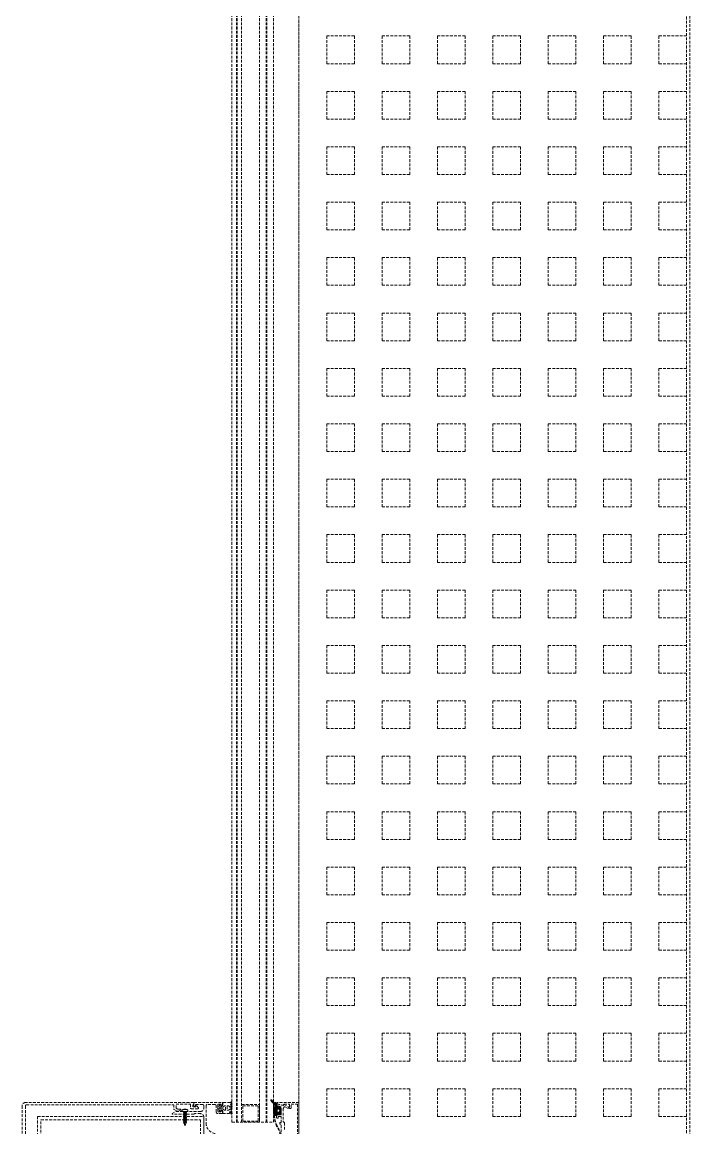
# Model space of a CAD drawing. Extents: x -1457 to 23780, y -2071 to 4205.
# Drawn here: x 4762.5 to 4822.8, y 1784 to 1883.8 of the extents above; entities that cross this region are included whole.
import ezdxf

# ---------------------------------------------------------------- set-up
doc = ezdxf.new("R2010")
doc.units = 0
doc.header["$MEASUREMENT"] = 0
doc.linetypes.add('HIDDEN', pattern=[0.375, 0.25, -0.125])
doc.layers.add('M-TEFRIS2-015', color=129, linetype='Continuous', lineweight=9)

msp = doc.modelspace()

# ---------------------------------------------------------------- hatches: boundary and pattern name
at = {"layer": 'M-TEFRIS2-015', "linetype": 'HIDDEN', "lineweight": 0}
h = msp.add_hatch(dxfattribs=at)
h.set_pattern_fill('LINE', color=256, scale=0.666667, angle=675, style=0)
h.set_pattern_definition([(135, (4906.09187, 1728.91743), (-0.058925565, -0.058925565), [])])
edge = h.paths.add_edge_path()
edge.add_arc((4785.516, 1786.724), 0.625, 207.2, 247.3388)
edge.add_arc((4785.202, 1786.003), 0.162, 360.10269, 422.96001, ccw=False)
edge.add_line((4785.363, 1786.003), (4785.363, 1785.923))
edge.add_line((4785.363, 1785.923), (4785.363, 1785.909))
edge.add_line((4785.363, 1785.909), (4785.363, 1785.902))
edge.add_line((4785.363, 1785.902), (4785.361, 1785.894))
edge.add_line((4785.361, 1785.894), (4785.358, 1785.887))
edge.add_line((4785.358, 1785.887), (4785.354, 1785.88))
edge.add_line((4785.354, 1785.88), (4785.349, 1785.874))
edge.add_line((4785.349, 1785.874), (4785.342, 1785.868))
edge.add_line((4785.342, 1785.868), (4785.335, 1785.864))
edge.add_line((4785.335, 1785.864), (4785.328, 1785.861))
edge.add_line((4785.328, 1785.861), (4785.313, 1785.859))
edge.add_line((4785.313, 1785.859), (4785.238, 1785.859))
edge.add_line((4785.238, 1785.859), (4785.235, 1785.859))
edge.add_line((4785.235, 1785.859), (4785.232, 1785.858))
edge.add_line((4785.232, 1785.858), (4785.229, 1785.857))
edge.add_line((4785.229, 1785.857), (4785.226, 1785.855))
edge.add_line((4785.226, 1785.855), (4785.224, 1785.853))
edge.add_line((4785.224, 1785.853), (4785.221, 1785.851))
edge.add_line((4785.221, 1785.851), (4785.22, 1785.848))
edge.add_line((4785.22, 1785.848), (4785.219, 1785.845))
edge.add_line((4785.219, 1785.845), (4785.218, 1785.839))
edge.add_line((4785.218, 1785.839), (4785.218, 1785.759))
edge.add_line((4785.218, 1785.759), (4785.218, 1785.756))
edge.add_line((4785.218, 1785.756), (4785.219, 1785.753))
edge.add_line((4785.219, 1785.753), (4785.22, 1785.75))
edge.add_line((4785.22, 1785.75), (4785.221, 1785.747))
edge.add_line((4785.221, 1785.747), (4785.224, 1785.745))
edge.add_line((4785.224, 1785.745), (4785.226, 1785.743))
edge.add_line((4785.226, 1785.743), (4785.229, 1785.741))
edge.add_line((4785.229, 1785.741), (4785.232, 1785.74))
edge.add_line((4785.232, 1785.74), (4785.238, 1785.739))
edge.add_line((4785.238, 1785.739), (4785.313, 1785.739))
edge.add_line((4785.313, 1785.739), (4785.321, 1785.738))
edge.add_line((4785.321, 1785.738), (4785.328, 1785.737))
edge.add_line((4785.328, 1785.737), (4785.335, 1785.734))
edge.add_line((4785.335, 1785.734), (4785.342, 1785.73))
edge.add_line((4785.342, 1785.73), (4785.349, 1785.724))
edge.add_line((4785.349, 1785.724), (4785.354, 1785.718))
edge.add_line((4785.354, 1785.718), (4785.358, 1785.711))
edge.add_line((4785.358, 1785.711), (4785.361, 1785.704))
edge.add_line((4785.361, 1785.704), (4785.363, 1785.689))
edge.add_line((4785.363, 1785.689), (4785.363, 1785.682))
edge.add_line((4785.363, 1785.682), (4785.361, 1785.674))
edge.add_line((4785.361, 1785.674), (4785.358, 1785.667))
edge.add_line((4785.358, 1785.667), (4785.354, 1785.66))
edge.add_line((4785.354, 1785.66), (4785.349, 1785.654))
edge.add_line((4785.349, 1785.654), (4785.342, 1785.648))
edge.add_line((4785.342, 1785.648), (4785.335, 1785.644))
edge.add_line((4785.335, 1785.644), (4785.328, 1785.641))
edge.add_line((4785.328, 1785.641), (4785.313, 1785.639))
edge.add_line((4785.313, 1785.639), (4785.238, 1785.639))
edge.add_line((4785.238, 1785.639), (4785.235, 1785.639))
edge.add_line((4785.235, 1785.639), (4785.232, 1785.638))
edge.add_line((4785.232, 1785.638), (4785.229, 1785.637))
edge.add_line((4785.229, 1785.637), (4785.226, 1785.635))
edge.add_line((4785.226, 1785.635), (4785.224, 1785.633))
edge.add_line((4785.224, 1785.633), (4785.221, 1785.631))
edge.add_line((4785.221, 1785.631), (4785.22, 1785.628))
edge.add_line((4785.22, 1785.628), (4785.219, 1785.625))
edge.add_line((4785.219, 1785.625), (4785.218, 1785.619))
edge.add_line((4785.218, 1785.619), (4785.218, 1785.539))
edge.add_line((4785.218, 1785.539), (4785.218, 1785.536))
edge.add_line((4785.218, 1785.536), (4785.219, 1785.533))
edge.add_line((4785.219, 1785.533), (4785.22, 1785.53))
edge.add_line((4785.22, 1785.53), (4785.221, 1785.527))
edge.add_line((4785.221, 1785.527), (4785.224, 1785.525))
edge.add_line((4785.224, 1785.525), (4785.226, 1785.523))
edge.add_line((4785.226, 1785.523), (4785.229, 1785.521))
edge.add_line((4785.229, 1785.521), (4785.232, 1785.52))
edge.add_line((4785.232, 1785.52), (4785.238, 1785.519))
edge.add_line((4785.238, 1785.519), (4785.313, 1785.519))
edge.add_line((4785.313, 1785.519), (4785.321, 1785.518))
edge.add_line((4785.321, 1785.518), (4785.328, 1785.517))
edge.add_line((4785.328, 1785.517), (4785.335, 1785.514))
edge.add_line((4785.335, 1785.514), (4785.342, 1785.51))
edge.add_line((4785.342, 1785.51), (4785.349, 1785.504))
edge.add_line((4785.349, 1785.504), (4785.354, 1785.498))
edge.add_line((4785.354, 1785.498), (4785.358, 1785.491))
edge.add_line((4785.358, 1785.491), (4785.361, 1785.484))
edge.add_line((4785.361, 1785.484), (4785.363, 1785.469))
edge.add_line((4785.363, 1785.469), (4785.363, 1785.462))
edge.add_line((4785.363, 1785.462), (4785.361, 1785.454))
edge.add_line((4785.361, 1785.454), (4785.358, 1785.447))
edge.add_line((4785.358, 1785.447), (4785.354, 1785.44))
edge.add_line((4785.354, 1785.44), (4785.349, 1785.434))
edge.add_line((4785.349, 1785.434), (4785.342, 1785.428))
edge.add_line((4785.342, 1785.428), (4785.335, 1785.424))
edge.add_line((4785.335, 1785.424), (4785.328, 1785.421))
edge.add_line((4785.328, 1785.421), (4785.313, 1785.419))
edge.add_line((4785.313, 1785.419), (4785.238, 1785.419))
edge.add_line((4785.238, 1785.419), (4785.235, 1785.419))
edge.add_line((4785.235, 1785.419), (4785.232, 1785.418))
edge.add_line((4785.232, 1785.418), (4785.229, 1785.417))
edge.add_line((4785.229, 1785.417), (4785.226, 1785.415))
edge.add_line((4785.226, 1785.415), (4785.224, 1785.413))
edge.add_line((4785.224, 1785.413), (4785.221, 1785.411))
edge.add_line((4785.221, 1785.411), (4785.22, 1785.408))
edge.add_line((4785.22, 1785.408), (4785.219, 1785.405))
edge.add_line((4785.219, 1785.405), (4785.218, 1785.399))
edge.add_line((4785.218, 1785.399), (4785.218, 1785.319))
edge.add_line((4785.218, 1785.319), (4785.218, 1785.316))
edge.add_line((4785.218, 1785.316), (4785.219, 1785.313))
edge.add_line((4785.219, 1785.313), (4785.22, 1785.31))
edge.add_line((4785.22, 1785.31), (4785.221, 1785.307))
edge.add_line((4785.221, 1785.307), (4785.224, 1785.305))
edge.add_line((4785.224, 1785.305), (4785.226, 1785.303))
edge.add_line((4785.226, 1785.303), (4785.229, 1785.301))
edge.add_line((4785.229, 1785.301), (4785.232, 1785.3))
edge.add_line((4785.232, 1785.3), (4785.238, 1785.299))
edge.add_line((4785.238, 1785.299), (4785.313, 1785.299))
edge.add_line((4785.313, 1785.299), (4785.321, 1785.298))
edge.add_line((4785.321, 1785.298), (4785.328, 1785.297))
edge.add_line((4785.328, 1785.297), (4785.335, 1785.294))
edge.add_line((4785.335, 1785.294), (4785.342, 1785.29))
edge.add_line((4785.342, 1785.29), (4785.349, 1785.284))
edge.add_line((4785.349, 1785.284), (4785.354, 1785.278))
edge.add_line((4785.354, 1785.278), (4785.358, 1785.271))
edge.add_line((4785.358, 1785.271), (4785.361, 1785.264))
edge.add_line((4785.361, 1785.264), (4785.363, 1785.249))
edge.add_line((4785.363, 1785.249), (4785.363, 1785.242))
edge.add_line((4785.363, 1785.242), (4785.361, 1785.234))
edge.add_line((4785.361, 1785.234), (4785.358, 1785.227))
edge.add_line((4785.358, 1785.227), (4785.354, 1785.22))
edge.add_line((4785.354, 1785.22), (4785.349, 1785.214))
edge.add_line((4785.349, 1785.214), (4785.342, 1785.208))
edge.add_line((4785.342, 1785.208), (4785.335, 1785.204))
edge.add_line((4785.335, 1785.204), (4785.328, 1785.201))
edge.add_line((4785.328, 1785.201), (4785.313, 1785.199))
edge.add_line((4785.313, 1785.199), (4785.238, 1785.199))
edge.add_line((4785.238, 1785.199), (4785.235, 1785.199))
edge.add_line((4785.235, 1785.199), (4785.232, 1785.198))
edge.add_line((4785.232, 1785.198), (4785.229, 1785.197))
edge.add_line((4785.229, 1785.197), (4785.226, 1785.195))
edge.add_line((4785.226, 1785.195), (4785.224, 1785.193))
edge.add_line((4785.224, 1785.193), (4785.221, 1785.191))
edge.add_line((4785.221, 1785.191), (4785.22, 1785.188))
edge.add_line((4785.22, 1785.188), (4785.219, 1785.185))
edge.add_line((4785.219, 1785.185), (4785.218, 1785.179))
edge.add_line((4785.218, 1785.179), (4785.218, 1785.099))
edge.add_line((4785.218, 1785.099), (4785.218, 1785.096))
edge.add_line((4785.218, 1785.096), (4785.218, 1785.093))
edge.add_line((4785.218, 1785.093), (4785.22, 1785.09))
edge.add_line((4785.22, 1785.09), (4785.221, 1785.087))
edge.add_line((4785.221, 1785.087), (4785.223, 1785.085))
edge.add_line((4785.223, 1785.085), (4785.226, 1785.083))
edge.add_line((4785.226, 1785.083), (4785.229, 1785.081))
edge.add_line((4785.229, 1785.081), (4785.232, 1785.08))
edge.add_line((4785.232, 1785.08), (4785.238, 1785.079))
edge.add_line((4785.238, 1785.079), (4785.489, 1785.079))
edge.add_arc((4785.489, 1785.109), 0.03, 270, 360)
edge.add_line((4785.519, 1785.109), (4785.519, 1785.293))
edge.add_line((4785.519, 1785.293), (4785.689, 1785.293))
edge.add_line((4785.689, 1785.293), (4785.709, 1785.218))
edge.add_arc((4785.757, 1785.231), 0.05, 194.59854, 302.03941)
edge.add_arc((4785.731, 1785.273), 0.1, 302.03941, 333.6122)
edge.add_arc((4785.227, 1785.523), 0.662, 333.6122, 386.3878)
edge.add_arc((4785.731, 1785.773), 0.1, 386.3878, 417.96059)
edge.add_arc((4785.757, 1785.815), 0.05, 417.96059, 525.40146)
edge.add_line((4785.709, 1785.828), (4785.689, 1785.753))
edge.add_line((4785.689, 1785.753), (4785.519, 1785.753))
edge.add_line((4785.519, 1785.753), (4785.519, 1786.173))
edge.add_arc((4785.469, 1786.173), 0.05, 360, 436.84021)
edge.add_arc((4785.625, 1786.971), 0.763, 218.66182, 259.12016, ccw=False)
edge.add_arc((4785.007, 1786.451), 0.0486, 423.02927, 555.43171)
edge = h.paths.add_edge_path(flags=16)
edge.add_arc((4785.717, 1785.623), 0.03, 370.82404, 450)
edge.add_line((4785.717, 1785.653), (4785.549, 1785.653))
edge.add_arc((4785.549, 1785.623), 0.03, 450, 540)
edge.add_line((4785.519, 1785.623), (4785.519, 1785.423))
edge.add_arc((4785.549, 1785.423), 0.03, 180, 270)
edge.add_line((4785.549, 1785.393), (4785.717, 1785.393))
edge.add_arc((4785.717, 1785.423), 0.03, 270, 349.17596)
edge.add_arc((4785.194, 1785.523), 0.562, 349.17596, 370.82404)

# ---------------------------------------------------------------- linework, layer by layer
for p, q in [((4787.5, 320), (4787.5, 2034.619)), ((4787.5, 2034.319), (4787.5, 320)), ((4822.5, 285), (4822.5, 2034.319)), ((4822.793, 284.7), (4822.793, 2034.319)), ((4781.447, 1784.469), (4781.447, 1943.045)), ((4781.847, 1784.469), (4781.847, 1943.045)), ((4781.923, 1784.469), (4781.923, 1943.045)), ((4782.323, 1784.469), (4782.323, 1943.045)), ((4783.923, 1784.469), (4783.923, 1943.045)), ((4784.523, 1784.469), (4784.523, 1943.045)), ((4784.599, 1784.469), (4784.599, 1943.045)), ((4785.199, 1784.469), (4785.199, 1943.045)), ((4787.5, 1882.5), (4787.5, 1882.5)), ((4790, 1882.5), (4792.5, 1882.5)), ((4790, 1880), (4790, 1882.5)), ((4792.5, 1880), (4792.5, 1882.5)), ((4795, 1882.5), (4797.5, 1882.5)), ((4795, 1880), (4795, 1882.5)), ((4797.5, 1880), (4797.5, 1882.5)), ((4800, 1882.5), (4802.5, 1882.5)), ((4800, 1880), (4800, 1882.5)), ((4802.5, 1880), (4802.5, 1882.5)), ((4805, 1882.5), (4807.5, 1882.5)), ((4805, 1880), (4805, 1882.5)), ((4807.5, 1880), (4807.5, 1882.5)), ((4810, 1882.5), (4812.5, 1882.5)), ((4810, 1880), (4810, 1882.5)), ((4812.5, 1880), (4812.5, 1882.5)), ((4815, 1882.5), (4817.5, 1882.5)), ((4815, 1880), (4815, 1882.5)), ((4817.5, 1880), (4817.5, 1882.5)), ((4820, 1882.5), (4822.5, 1882.5)), ((4820, 1880), (4820, 1882.5)), ((4787.5, 1880), (4787.5, 1880)), ((4790, 1880), (4792.5, 1880)), ((4795, 1880), (4797.5, 1880)), ((4800, 1880), (4802.5, 1880)), ((4805, 1880), (4807.5, 1880)), ((4810, 1880), (4812.5, 1880)), ((4815, 1880), (4817.5, 1880)), ((4820, 1880), (4822.5, 1880)), ((4787.5, 1877.5), (4787.5, 1877.5)), ((4790, 1877.5), (4792.5, 1877.5)), ((4790, 1875), (4790, 1877.5)), ((4792.5, 1875), (4792.5, 1877.5)), ((4795, 1877.5), (4797.5, 1877.5)), ((4795, 1875), (4795, 1877.5)), ((4797.5, 1875), (4797.5, 1877.5)), ((4800, 1877.5), (4802.5, 1877.5)), ((4800, 1875), (4800, 1877.5)), ((4802.5, 1875), (4802.5, 1877.5)), ((4805, 1877.5), (4807.5, 1877.5)), ((4805, 1875), (4805, 1877.5)), ((4807.5, 1875), (4807.5, 1877.5)), ((4810, 1877.5), (4812.5, 1877.5)), ((4810, 1875), (4810, 1877.5)), ((4812.5, 1875), (4812.5, 1877.5)), ((4815, 1877.5), (4817.5, 1877.5)), ((4815, 1875), (4815, 1877.5)), ((4817.5, 1875), (4817.5, 1877.5)), ((4820, 1877.5), (4822.5, 1877.5)), ((4820, 1875), (4820, 1877.5)), ((4787.5, 1875), (4787.5, 1875)), ((4790, 1875), (4792.5, 1875)), ((4795, 1875), (4797.5, 1875)), ((4800, 1875), (4802.5, 1875)), ((4805, 1875), (4807.5, 1875)), ((4810, 1875), (4812.5, 1875)), ((4815, 1875), (4817.5, 1875)), ((4820, 1875), (4822.5, 1875)), ((4787.5, 1872.5), (4787.5, 1872.5)), ((4790, 1872.5), (4792.5, 1872.5)), ((4790, 1870), (4790, 1872.5)), ((4792.5, 1870), (4792.5, 1872.5)), ((4795, 1872.5), (4797.5, 1872.5)), ((4795, 1870), (4795, 1872.5)), ((4797.5, 1870), (4797.5, 1872.5)), ((4800, 1872.5), (4802.5, 1872.5)), ((4800, 1870), (4800, 1872.5)), ((4802.5, 1870), (4802.5, 1872.5)), ((4805, 1872.5), (4807.5, 1872.5)), ((4805, 1870), (4805, 1872.5)), ((4807.5, 1870), (4807.5, 1872.5)), ((4810, 1872.5), (4812.5, 1872.5)), ((4810, 1870), (4810, 1872.5)), ((4812.5, 1870), (4812.5, 1872.5)), ((4815, 1872.5), (4817.5, 1872.5)), ((4815, 1870), (4815, 1872.5)), ((4817.5, 1870), (4817.5, 1872.5)), ((4820, 1872.5), (4822.5, 1872.5)), ((4820, 1870), (4820, 1872.5)), ((4787.5, 1870), (4787.5, 1870)), ((4790, 1870), (4792.5, 1870)), ((4795, 1870), (4797.5, 1870)), ((4800, 1870), (4802.5, 1870)), ((4805, 1870), (4807.5, 1870)), ((4810, 1870), (4812.5, 1870)), ((4815, 1870), (4817.5, 1870)), ((4820, 1870), (4822.5, 1870)), ((4787.5, 1867.5), (4787.5, 1867.5)), ((4790, 1867.5), (4792.5, 1867.5)), ((4790, 1865), (4790, 1867.5)), ((4792.5, 1865), (4792.5, 1867.5)), ((4795, 1867.5), (4797.5, 1867.5)), ((4795, 1865), (4795, 1867.5)), ((4797.5, 1865), (4797.5, 1867.5)), ((4800, 1867.5), (4802.5, 1867.5)), ((4800, 1865), (4800, 1867.5)), ((4802.5, 1865), (4802.5, 1867.5)), ((4805, 1867.5), (4807.5, 1867.5)), ((4805, 1865), (4805, 1867.5)), ((4807.5, 1865), (4807.5, 1867.5)), ((4810, 1867.5), (4812.5, 1867.5)), ((4810, 1865), (4810, 1867.5)), ((4812.5, 1865), (4812.5, 1867.5)), ((4815, 1867.5), (4817.5, 1867.5)), ((4815, 1865), (4815, 1867.5)), ((4817.5, 1865), (4817.5, 1867.5)), ((4820, 1867.5), (4822.5, 1867.5)), ((4820, 1865), (4820, 1867.5)), ((4787.5, 1865), (4787.5, 1865)), ((4790, 1865), (4792.5, 1865)), ((4795, 1865), (4797.5, 1865)), ((4800, 1865), (4802.5, 1865)), ((4805, 1865), (4807.5, 1865)), ((4810, 1865), (4812.5, 1865)), ((4815, 1865), (4817.5, 1865)), ((4820, 1865), (4822.5, 1865)), ((4787.5, 1862.5), (4787.5, 1862.5)), ((4790, 1862.5), (4792.5, 1862.5)), ((4790, 1860), (4790, 1862.5)), ((4792.5, 1860), (4792.5, 1862.5)), ((4795, 1862.5), (4797.5, 1862.5)), ((4795, 1860), (4795, 1862.5)), ((4797.5, 1860), (4797.5, 1862.5)), ((4800, 1862.5), (4802.5, 1862.5)), ((4800, 1860), (4800, 1862.5)), ((4802.5, 1860), (4802.5, 1862.5)), ((4805, 1862.5), (4807.5, 1862.5)), ((4805, 1860), (4805, 1862.5)), ((4807.5, 1860), (4807.5, 1862.5)), ((4810, 1862.5), (4812.5, 1862.5)), ((4810, 1860), (4810, 1862.5)), ((4812.5, 1860), (4812.5, 1862.5)), ((4815, 1862.5), (4817.5, 1862.5)), ((4815, 1860), (4815, 1862.5)), ((4817.5, 1860), (4817.5, 1862.5)), ((4820, 1862.5), (4822.5, 1862.5)), ((4820, 1860), (4820, 1862.5)), ((4787.5, 1860), (4787.5, 1860)), ((4790, 1860), (4792.5, 1860)), ((4795, 1860), (4797.5, 1860)), ((4800, 1860), (4802.5, 1860)), ((4805, 1860), (4807.5, 1860)), ((4810, 1860), (4812.5, 1860)), ((4815, 1860), (4817.5, 1860)), ((4820, 1860), (4822.5, 1860)), ((4787.5, 1857.5), (4787.5, 1857.5)), ((4790, 1857.5), (4792.5, 1857.5)), ((4790, 1855), (4790, 1857.5)), ((4792.5, 1855), (4792.5, 1857.5)), ((4795, 1857.5), (4797.5, 1857.5)), ((4795, 1855), (4795, 1857.5)), ((4797.5, 1855), (4797.5, 1857.5)), ((4800, 1857.5), (4802.5, 1857.5)), ((4800, 1855), (4800, 1857.5)), ((4802.5, 1855), (4802.5, 1857.5)), ((4805, 1857.5), (4807.5, 1857.5)), ((4805, 1855), (4805, 1857.5)), ((4807.5, 1855), (4807.5, 1857.5)), ((4810, 1857.5), (4812.5, 1857.5)), ((4810, 1855), (4810, 1857.5)), ((4812.5, 1855), (4812.5, 1857.5)), ((4815, 1857.5), (4817.5, 1857.5)), ((4815, 1855), (4815, 1857.5)), ((4817.5, 1855), (4817.5, 1857.5)), ((4820, 1857.5), (4822.5, 1857.5)), ((4820, 1855), (4820, 1857.5)), ((4787.5, 1855), (4787.5, 1855)), ((4790, 1855), (4792.5, 1855)), ((4795, 1855), (4797.5, 1855)), ((4800, 1855), (4802.5, 1855)), ((4805, 1855), (4807.5, 1855)), ((4810, 1855), (4812.5, 1855)), ((4815, 1855), (4817.5, 1855)), ((4820, 1855), (4822.5, 1855)), ((4787.5, 1852.5), (4787.5, 1852.5)), ((4790, 1852.5), (4792.5, 1852.5)), ((4790, 1850), (4790, 1852.5)), ((4792.5, 1850), (4792.5, 1852.5)), ((4795, 1852.5), (4797.5, 1852.5)), ((4795, 1850), (4795, 1852.5)), ((4797.5, 1850), (4797.5, 1852.5)), ((4800, 1852.5), (4802.5, 1852.5)), ((4800, 1850), (4800, 1852.5)), ((4802.5, 1850), (4802.5, 1852.5)), ((4805, 1852.5), (4807.5, 1852.5)), ((4805, 1850), (4805, 1852.5)), ((4807.5, 1850), (4807.5, 1852.5)), ((4810, 1852.5), (4812.5, 1852.5)), ((4810, 1850), (4810, 1852.5)), ((4812.5, 1850), (4812.5, 1852.5)), ((4815, 1852.5), (4817.5, 1852.5)), ((4815, 1850), (4815, 1852.5)), ((4817.5, 1850), (4817.5, 1852.5)), ((4820, 1852.5), (4822.5, 1852.5)), ((4820, 1850), (4820, 1852.5)), ((4787.5, 1850), (4787.5, 1850)), ((4790, 1850), (4792.5, 1850)), ((4795, 1850), (4797.5, 1850)), ((4800, 1850), (4802.5, 1850)), ((4805, 1850), (4807.5, 1850)), ((4810, 1850), (4812.5, 1850)), ((4815, 1850), (4817.5, 1850)), ((4820, 1850), (4822.5, 1850)), ((4787.5, 1847.5), (4787.5, 1847.5)), ((4790, 1847.5), (4792.5, 1847.5)), ((4790, 1845), (4790, 1847.5)), ((4792.5, 1845), (4792.5, 1847.5)), ((4795, 1847.5), (4797.5, 1847.5)), ((4795, 1845), (4795, 1847.5)), ((4797.5, 1845), (4797.5, 1847.5)), ((4800, 1847.5), (4802.5, 1847.5)), ((4800, 1845), (4800, 1847.5)), ((4802.5, 1845), (4802.5, 1847.5)), ((4805, 1847.5), (4807.5, 1847.5)), ((4805, 1845), (4805, 1847.5)), ((4807.5, 1845), (4807.5, 1847.5)), ((4810, 1847.5), (4812.5, 1847.5)), ((4810, 1845), (4810, 1847.5)), ((4812.5, 1845), (4812.5, 1847.5)), ((4815, 1847.5), (4817.5, 1847.5)), ((4815, 1845), (4815, 1847.5)), ((4817.5, 1845), (4817.5, 1847.5)), ((4820, 1847.5), (4822.5, 1847.5)), ((4820, 1845), (4820, 1847.5)), ((4787.5, 1845), (4787.5, 1845)), ((4790, 1845), (4792.5, 1845)), ((4795, 1845), (4797.5, 1845)), ((4800, 1845), (4802.5, 1845)), ((4805, 1845), (4807.5, 1845)), ((4810, 1845), (4812.5, 1845)), ((4815, 1845), (4817.5, 1845)), ((4820, 1845), (4822.5, 1845)), ((4787.5, 1842.5), (4787.5, 1842.5)), ((4790, 1842.5), (4792.5, 1842.5)), ((4790, 1840), (4790, 1842.5)), ((4792.5, 1840), (4792.5, 1842.5)), ((4795, 1842.5), (4797.5, 1842.5)), ((4795, 1840), (4795, 1842.5)), ((4797.5, 1840), (4797.5, 1842.5)), ((4800, 1842.5), (4802.5, 1842.5)), ((4800, 1840), (4800, 1842.5)), ((4802.5, 1840), (4802.5, 1842.5)), ((4805, 1842.5), (4807.5, 1842.5)), ((4805, 1840), (4805, 1842.5)), ((4807.5, 1840), (4807.5, 1842.5)), ((4810, 1842.5), (4812.5, 1842.5)), ((4810, 1840), (4810, 1842.5)), ((4812.5, 1840), (4812.5, 1842.5)), ((4815, 1842.5), (4817.5, 1842.5)), ((4815, 1840), (4815, 1842.5)), ((4817.5, 1840), (4817.5, 1842.5)), ((4820, 1842.5), (4822.5, 1842.5)), ((4820, 1840), (4820, 1842.5)), ((4787.5, 1840), (4787.5, 1840)), ((4790, 1840), (4792.5, 1840)), ((4795, 1840), (4797.5, 1840)), ((4800, 1840), (4802.5, 1840)), ((4805, 1840), (4807.5, 1840)), ((4810, 1840), (4812.5, 1840)), ((4815, 1840), (4817.5, 1840)), ((4820, 1840), (4822.5, 1840)), ((4787.5, 1837.5), (4787.5, 1837.5)), ((4790, 1837.5), (4792.5, 1837.5)), ((4790, 1835), (4790, 1837.5)), ((4792.5, 1835), (4792.5, 1837.5)), ((4795, 1837.5), (4797.5, 1837.5)), ((4795, 1835), (4795, 1837.5)), ((4797.5, 1835), (4797.5, 1837.5)), ((4800, 1837.5), (4802.5, 1837.5)), ((4800, 1835), (4800, 1837.5)), ((4802.5, 1835), (4802.5, 1837.5)), ((4805, 1837.5), (4807.5, 1837.5)), ((4805, 1835), (4805, 1837.5)), ((4807.5, 1835), (4807.5, 1837.5)), ((4810, 1837.5), (4812.5, 1837.5)), ((4810, 1835), (4810, 1837.5)), ((4812.5, 1835), (4812.5, 1837.5)), ((4815, 1837.5), (4817.5, 1837.5)), ((4815, 1835), (4815, 1837.5)), ((4817.5, 1835), (4817.5, 1837.5)), ((4820, 1837.5), (4822.5, 1837.5)), ((4820, 1835), (4820, 1837.5)), ((4787.5, 1835), (4787.5, 1835)), ((4790, 1835), (4792.5, 1835)), ((4795, 1835), (4797.5, 1835)), ((4800, 1835), (4802.5, 1835)), ((4805, 1835), (4807.5, 1835)), ((4810, 1835), (4812.5, 1835)), ((4815, 1835), (4817.5, 1835)), ((4820, 1835), (4822.5, 1835)), ((4787.5, 1832.5), (4787.5, 1832.5)), ((4790, 1832.5), (4792.5, 1832.5)), ((4790, 1830), (4790, 1832.5)), ((4792.5, 1830), (4792.5, 1832.5)), ((4795, 1832.5), (4797.5, 1832.5)), ((4795, 1830), (4795, 1832.5)), ((4797.5, 1830), (4797.5, 1832.5)), ((4800, 1832.5), (4802.5, 1832.5)), ((4800, 1830), (4800, 1832.5)), ((4802.5, 1830), (4802.5, 1832.5)), ((4805, 1832.5), (4807.5, 1832.5)), ((4805, 1830), (4805, 1832.5)), ((4807.5, 1830), (4807.5, 1832.5)), ((4810, 1832.5), (4812.5, 1832.5)), ((4810, 1830), (4810, 1832.5)), ((4812.5, 1830), (4812.5, 1832.5)), ((4815, 1832.5), (4817.5, 1832.5)), ((4815, 1830), (4815, 1832.5)), ((4817.5, 1830), (4817.5, 1832.5)), ((4820, 1832.5), (4822.5, 1832.5)), ((4820, 1830), (4820, 1832.5)), ((4787.5, 1830), (4787.5, 1830)), ((4790, 1830), (4792.5, 1830)), ((4795, 1830), (4797.5, 1830)), ((4800, 1830), (4802.5, 1830)), ((4805, 1830), (4807.5, 1830)), ((4810, 1830), (4812.5, 1830)), ((4815, 1830), (4817.5, 1830)), ((4820, 1830), (4822.5, 1830)), ((4787.5, 1827.5), (4787.5, 1827.5)), ((4790, 1827.5), (4792.5, 1827.5)), ((4790, 1825), (4790, 1827.5)), ((4792.5, 1825), (4792.5, 1827.5)), ((4795, 1827.5), (4797.5, 1827.5)), ((4795, 1825), (4795, 1827.5)), ((4797.5, 1825), (4797.5, 1827.5)), ((4800, 1827.5), (4802.5, 1827.5)), ((4800, 1825), (4800, 1827.5)), ((4802.5, 1825), (4802.5, 1827.5)), ((4805, 1827.5), (4807.5, 1827.5)), ((4805, 1825), (4805, 1827.5)), ((4807.5, 1825), (4807.5, 1827.5)), ((4810, 1827.5), (4812.5, 1827.5)), ((4810, 1825), (4810, 1827.5)), ((4812.5, 1825), (4812.5, 1827.5)), ((4815, 1827.5), (4817.5, 1827.5)), ((4815, 1825), (4815, 1827.5)), ((4817.5, 1825), (4817.5, 1827.5)), ((4820, 1827.5), (4822.5, 1827.5)), ((4820, 1825), (4820, 1827.5)), ((4787.5, 1825), (4787.5, 1825)), ((4790, 1825), (4792.5, 1825)), ((4795, 1825), (4797.5, 1825)), ((4800, 1825), (4802.5, 1825)), ((4805, 1825), (4807.5, 1825)), ((4810, 1825), (4812.5, 1825)), ((4815, 1825), (4817.5, 1825)), ((4820, 1825), (4822.5, 1825)), ((4787.5, 1822.5), (4787.5, 1822.5)), ((4790, 1822.5), (4792.5, 1822.5)), ((4790, 1820), (4790, 1822.5)), ((4792.5, 1820), (4792.5, 1822.5)), ((4795, 1822.5), (4797.5, 1822.5)), ((4795, 1820), (4795, 1822.5)), ((4797.5, 1820), (4797.5, 1822.5)), ((4800, 1822.5), (4802.5, 1822.5)), ((4800, 1820), (4800, 1822.5)), ((4802.5, 1820), (4802.5, 1822.5)), ((4805, 1822.5), (4807.5, 1822.5)), ((4805, 1820), (4805, 1822.5)), ((4807.5, 1820), (4807.5, 1822.5)), ((4810, 1822.5), (4812.5, 1822.5)), ((4810, 1820), (4810, 1822.5)), ((4812.5, 1820), (4812.5, 1822.5)), ((4815, 1822.5), (4817.5, 1822.5)), ((4815, 1820), (4815, 1822.5)), ((4817.5, 1820), (4817.5, 1822.5)), ((4820, 1822.5), (4822.5, 1822.5)), ((4820, 1820), (4820, 1822.5)), ((4787.5, 1820), (4787.5, 1820)), ((4790, 1820), (4792.5, 1820)), ((4795, 1820), (4797.5, 1820)), ((4800, 1820), (4802.5, 1820)), ((4805, 1820), (4807.5, 1820)), ((4810, 1820), (4812.5, 1820)), ((4815, 1820), (4817.5, 1820)), ((4820, 1820), (4822.5, 1820)), ((4787.5, 1817.5), (4787.5, 1817.5)), ((4790, 1817.5), (4792.5, 1817.5)), ((4790, 1815), (4790, 1817.5)), ((4792.5, 1815), (4792.5, 1817.5)), ((4795, 1817.5), (4797.5, 1817.5)), ((4795, 1815), (4795, 1817.5)), ((4797.5, 1815), (4797.5, 1817.5)), ((4800, 1817.5), (4802.5, 1817.5)), ((4800, 1815), (4800, 1817.5)), ((4802.5, 1815), (4802.5, 1817.5)), ((4805, 1817.5), (4807.5, 1817.5)), ((4805, 1815), (4805, 1817.5)), ((4807.5, 1815), (4807.5, 1817.5)), ((4810, 1817.5), (4812.5, 1817.5)), ((4810, 1815), (4810, 1817.5)), ((4812.5, 1815), (4812.5, 1817.5)), ((4815, 1817.5), (4817.5, 1817.5)), ((4815, 1815), (4815, 1817.5)), ((4817.5, 1815), (4817.5, 1817.5)), ((4820, 1817.5), (4822.5, 1817.5)), ((4820, 1815), (4820, 1817.5)), ((4787.5, 1815), (4787.5, 1815)), ((4790, 1815), (4792.5, 1815)), ((4795, 1815), (4797.5, 1815)), ((4800, 1815), (4802.5, 1815)), ((4805, 1815), (4807.5, 1815)), ((4810, 1815), (4812.5, 1815)), ((4815, 1815), (4817.5, 1815)), ((4820, 1815), (4822.5, 1815)), ((4787.5, 1812.5), (4787.5, 1812.5)), ((4790, 1812.5), (4792.5, 1812.5)), ((4790, 1810), (4790, 1812.5)), ((4792.5, 1810), (4792.5, 1812.5)), ((4795, 1812.5), (4797.5, 1812.5)), ((4795, 1810), (4795, 1812.5)), ((4797.5, 1810), (4797.5, 1812.5)), ((4800, 1812.5), (4802.5, 1812.5)), ((4800, 1810), (4800, 1812.5)), ((4802.5, 1810), (4802.5, 1812.5)), ((4805, 1812.5), (4807.5, 1812.5)), ((4805, 1810), (4805, 1812.5)), ((4807.5, 1810), (4807.5, 1812.5)), ((4810, 1812.5), (4812.5, 1812.5)), ((4810, 1810), (4810, 1812.5)), ((4812.5, 1810), (4812.5, 1812.5)), ((4815, 1812.5), (4817.5, 1812.5)), ((4815, 1810), (4815, 1812.5)), ((4817.5, 1810), (4817.5, 1812.5)), ((4820, 1812.5), (4822.5, 1812.5)), ((4820, 1810), (4820, 1812.5)), ((4787.5, 1810), (4787.5, 1810)), ((4790, 1810), (4792.5, 1810)), ((4795, 1810), (4797.5, 1810)), ((4800, 1810), (4802.5, 1810)), ((4805, 1810), (4807.5, 1810)), ((4810, 1810), (4812.5, 1810)), ((4815, 1810), (4817.5, 1810)), ((4820, 1810), (4822.5, 1810)), ((4787.5, 1807.5), (4787.5, 1807.5)), ((4790, 1807.5), (4792.5, 1807.5)), ((4790, 1805), (4790, 1807.5)), ((4792.5, 1805), (4792.5, 1807.5)), ((4795, 1807.5), (4797.5, 1807.5)), ((4795, 1805), (4795, 1807.5)), ((4797.5, 1805), (4797.5, 1807.5)), ((4800, 1807.5), (4802.5, 1807.5)), ((4800, 1805), (4800, 1807.5)), ((4802.5, 1805), (4802.5, 1807.5)), ((4805, 1807.5), (4807.5, 1807.5)), ((4805, 1805), (4805, 1807.5)), ((4807.5, 1805), (4807.5, 1807.5)), ((4810, 1807.5), (4812.5, 1807.5)), ((4810, 1805), (4810, 1807.5)), ((4812.5, 1805), (4812.5, 1807.5)), ((4815, 1807.5), (4817.5, 1807.5)), ((4815, 1805), (4815, 1807.5)), ((4817.5, 1805), (4817.5, 1807.5)), ((4820, 1807.5), (4822.5, 1807.5)), ((4820, 1805), (4820, 1807.5)), ((4787.5, 1805), (4787.5, 1805)), ((4790, 1805), (4792.5, 1805)), ((4795, 1805), (4797.5, 1805)), ((4800, 1805), (4802.5, 1805)), ((4805, 1805), (4807.5, 1805)), ((4810, 1805), (4812.5, 1805)), ((4815, 1805), (4817.5, 1805)), ((4820, 1805), (4822.5, 1805)), ((4787.5, 1802.5), (4787.5, 1802.5)), ((4790, 1802.5), (4792.5, 1802.5)), ((4790, 1800), (4790, 1802.5)), ((4792.5, 1800), (4792.5, 1802.5)), ((4795, 1802.5), (4797.5, 1802.5)), ((4795, 1800), (4795, 1802.5)), ((4797.5, 1800), (4797.5, 1802.5)), ((4800, 1802.5), (4802.5, 1802.5)), ((4800, 1800), (4800, 1802.5)), ((4802.5, 1800), (4802.5, 1802.5)), ((4805, 1802.5), (4807.5, 1802.5)), ((4805, 1800), (4805, 1802.5)), ((4807.5, 1800), (4807.5, 1802.5)), ((4810, 1802.5), (4812.5, 1802.5)), ((4810, 1800), (4810, 1802.5)), ((4812.5, 1800), (4812.5, 1802.5)), ((4815, 1802.5), (4817.5, 1802.5)), ((4815, 1800), (4815, 1802.5)), ((4817.5, 1800), (4817.5, 1802.5)), ((4820, 1802.5), (4822.5, 1802.5)), ((4820, 1800), (4820, 1802.5)), ((4787.5, 1800), (4787.5, 1800)), ((4790, 1800), (4792.5, 1800)), ((4795, 1800), (4797.5, 1800)), ((4800, 1800), (4802.5, 1800)), ((4805, 1800), (4807.5, 1800)), ((4810, 1800), (4812.5, 1800)), ((4815, 1800), (4817.5, 1800)), ((4820, 1800), (4822.5, 1800)), ((4787.5, 1797.5), (4787.5, 1797.5)), ((4790, 1797.5), (4792.5, 1797.5)), ((4790, 1795), (4790, 1797.5)), ((4792.5, 1795), (4792.5, 1797.5)), ((4795, 1797.5), (4797.5, 1797.5)), ((4795, 1795), (4795, 1797.5)), ((4797.5, 1795), (4797.5, 1797.5)), ((4800, 1797.5), (4802.5, 1797.5)), ((4800, 1795), (4800, 1797.5)), ((4802.5, 1795), (4802.5, 1797.5)), ((4805, 1797.5), (4807.5, 1797.5)), ((4805, 1795), (4805, 1797.5)), ((4807.5, 1795), (4807.5, 1797.5)), ((4810, 1797.5), (4812.5, 1797.5)), ((4810, 1795), (4810, 1797.5)), ((4812.5, 1795), (4812.5, 1797.5)), ((4815, 1797.5), (4817.5, 1797.5)), ((4815, 1795), (4815, 1797.5)), ((4817.5, 1795), (4817.5, 1797.5)), ((4820, 1797.5), (4822.5, 1797.5)), ((4820, 1795), (4820, 1797.5)), ((4787.5, 1795), (4787.5, 1795)), ((4790, 1795), (4792.5, 1795)), ((4795, 1795), (4797.5, 1795)), ((4800, 1795), (4802.5, 1795)), ((4805, 1795), (4807.5, 1795)), ((4810, 1795), (4812.5, 1795)), ((4815, 1795), (4817.5, 1795)), ((4820, 1795), (4822.5, 1795)), ((4787.5, 1792.5), (4787.5, 1792.5)), ((4790, 1792.5), (4792.5, 1792.5)), ((4790, 1790), (4790, 1792.5)), ((4792.5, 1790), (4792.5, 1792.5)), ((4795, 1792.5), (4797.5, 1792.5)), ((4795, 1790), (4795, 1792.5)), ((4797.5, 1790), (4797.5, 1792.5)), ((4800, 1792.5), (4802.5, 1792.5)), ((4800, 1790), (4800, 1792.5)), ((4802.5, 1790), (4802.5, 1792.5)), ((4805, 1792.5), (4807.5, 1792.5)), ((4805, 1790), (4805, 1792.5)), ((4807.5, 1790), (4807.5, 1792.5)), ((4810, 1792.5), (4812.5, 1792.5)), ((4810, 1790), (4810, 1792.5)), ((4812.5, 1790), (4812.5, 1792.5)), ((4815, 1792.5), (4817.5, 1792.5)), ((4815, 1790), (4815, 1792.5)), ((4817.5, 1790), (4817.5, 1792.5)), ((4820, 1792.5), (4822.5, 1792.5)), ((4820, 1790), (4820, 1792.5)), ((4787.5, 1790), (4787.5, 1790)), ((4790, 1790), (4792.5, 1790)), ((4795, 1790), (4797.5, 1790)), ((4800, 1790), (4802.5, 1790)), ((4805, 1790), (4807.5, 1790)), ((4810, 1790), (4812.5, 1790)), ((4815, 1790), (4817.5, 1790)), ((4820, 1790), (4822.5, 1790)), ((4787.5, 1787.5), (4787.5, 1787.5)), ((4790, 1787.5), (4792.5, 1787.5)), ((4790, 1785), (4790, 1787.5)), ((4792.5, 1785), (4792.5, 1787.5)), ((4795, 1787.5), (4797.5, 1787.5)), ((4795, 1785), (4795, 1787.5)), ((4797.5, 1785), (4797.5, 1787.5)), ((4800, 1787.5), (4802.5, 1787.5)), ((4800, 1785), (4800, 1787.5)), ((4802.5, 1785), (4802.5, 1787.5)), ((4805, 1787.5), (4807.5, 1787.5)), ((4805, 1785), (4805, 1787.5)), ((4807.5, 1785), (4807.5, 1787.5)), ((4810, 1787.5), (4812.5, 1787.5)), ((4810, 1785), (4810, 1787.5)), ((4812.5, 1785), (4812.5, 1787.5)), ((4815, 1787.5), (4817.5, 1787.5)), ((4815, 1785), (4815, 1787.5)), ((4817.5, 1785), (4817.5, 1787.5)), ((4820, 1787.5), (4822.5, 1787.5)), ((4820, 1785), (4820, 1787.5)), ((4776.935, 1785.559), (4776.935, 1785.45)), ((4777.476, 1785.45), (4776.935, 1785.45)), ((4777.059, 1785.443), (4777.059, 1785.45)), ((4777.059, 1785.443), (4777.352, 1785.395)), ((4777.093, 1785.423), (4777.059, 1785.443)), ((4777.059, 1785.355), (4777.093, 1785.375)), ((4777.059, 1785.347), (4777.059, 1785.355)), ((4777.352, 1785.306), (4777.059, 1785.355)), ((4777.093, 1785.327), (4777.059, 1785.347)), ((4777.059, 1785.347), (4777.352, 1785.298)), ((4777.059, 1785.258), (4777.093, 1785.278)), ((4777.059, 1785.25), (4777.059, 1785.258)), ((4777.352, 1785.21), (4777.059, 1785.258)), ((4777.093, 1785.23), (4777.059, 1785.25)), ((4777.059, 1785.25), (4777.352, 1785.202)), ((4777.059, 1785.162), (4777.093, 1785.182)), ((4777.059, 1785.154), (4777.059, 1785.162)), ((4777.352, 1785.113), (4777.059, 1785.162)), ((4777.093, 1785.134), (4777.059, 1785.154)), ((4777.059, 1785.154), (4777.352, 1785.105)), ((4777.352, 1785.403), (4777.065, 1785.45)), ((4777.093, 1785.375), (4777.093, 1785.423)), ((4777.317, 1785.375), (4777.093, 1785.423)), ((4777.093, 1785.375), (4777.317, 1785.326)), ((4777.093, 1785.278), (4777.093, 1785.327)), ((4777.317, 1785.278), (4777.093, 1785.327)), ((4777.093, 1785.278), (4777.317, 1785.23)), ((4777.317, 1785.182), (4777.093, 1785.23)), ((4777.093, 1785.182), (4777.093, 1785.23)), ((4777.093, 1785.182), (4777.317, 1785.133)), ((4777.093, 1785.177), (4777.093, 1784.989)), ((4777.191, 1785.45), (4777.317, 1785.423)), ((4777.317, 1785.423), (4777.317, 1785.45)), ((4777.317, 1785.423), (4777.352, 1785.403)), ((4777.317, 1785.423), (4777.352, 1785.403)), ((4777.352, 1785.395), (4777.317, 1785.375)), ((4777.317, 1785.326), (4777.317, 1785.375)), ((4777.317, 1785.326), (4777.352, 1785.306)), ((4777.317, 1785.326), (4777.352, 1785.306)), ((4777.352, 1785.298), (4777.317, 1785.278)), ((4777.317, 1785.278), (4777.317, 1785.23)), ((4777.317, 1785.23), (4777.352, 1785.21)), ((4777.317, 1785.23), (4777.352, 1785.21)), ((4777.317, 1785.037), (4777.317, 1785.225)), ((4777.352, 1785.202), (4777.317, 1785.182)), ((4777.317, 1785.182), (4777.317, 1785.133)), ((4777.317, 1785.182), (4777.317, 1785.133)), ((4777.352, 1785.403), (4777.352, 1785.395)), ((4777.352, 1785.306), (4777.352, 1785.298)), ((4777.352, 1785.21), (4777.352, 1785.202)), ((4777.476, 1785.559), (4777.476, 1785.45)), ((4777.059, 1785.065), (4777.093, 1785.085)), ((4777.059, 1785.057), (4777.059, 1785.065)), ((4777.352, 1785.017), (4777.059, 1785.065)), ((4777.093, 1785.037), (4777.059, 1785.057)), ((4777.059, 1785.057), (4777.352, 1785.009)), ((4777.059, 1784.969), (4777.093, 1784.989)), ((4777.059, 1784.969), (4777.059, 1784.961)), ((4777.352, 1784.921), (4777.059, 1784.969)), ((4777.093, 1784.941), (4777.059, 1784.961)), ((4777.059, 1784.961), (4777.352, 1784.913)), ((4777.059, 1784.872), (4777.093, 1784.892)), ((4777.352, 1784.824), (4777.059, 1784.872)), ((4777.059, 1784.864), (4777.059, 1784.872)), ((4777.059, 1784.864), (4777.352, 1784.816)), ((4777.093, 1784.844), (4777.059, 1784.864)), ((4777.059, 1784.776), (4777.093, 1784.796)), ((4777.059, 1784.776), (4777.059, 1784.768)), ((4777.352, 1784.728), (4777.059, 1784.776)), ((4777.093, 1784.748), (4777.059, 1784.768)), ((4777.059, 1784.768), (4777.352, 1784.72)), ((4777.059, 1784.679), (4777.093, 1784.699)), ((4777.352, 1784.631), (4777.059, 1784.679)), ((4777.059, 1784.679), (4777.059, 1784.671)), ((4777.059, 1784.671), (4777.352, 1784.623)), ((4777.093, 1784.651), (4777.059, 1784.671)), ((4777.059, 1784.583), (4777.093, 1784.603)), ((4777.352, 1784.535), (4777.059, 1784.583)), ((4777.059, 1784.583), (4777.059, 1784.575)), ((4777.059, 1784.575), (4777.352, 1784.527)), ((4777.093, 1784.555), (4777.059, 1784.575)), ((4777.059, 1784.487), (4777.093, 1784.507)), ((4777.352, 1784.438), (4777.059, 1784.487)), ((4777.059, 1784.479), (4777.059, 1784.487)), ((4777.059, 1784.479), (4777.352, 1784.43)), ((4777.093, 1784.459), (4777.059, 1784.479)), ((4777.086, 1784.39), (4777.107, 1784.402)), ((4777.159, 1784.374), (4777.086, 1784.39)), ((4777.086, 1784.382), (4777.086, 1784.39)), ((4777.121, 1784.362), (4777.086, 1784.382)), ((4777.086, 1784.382), (4777.185, 1784.361)), ((4777.317, 1785.085), (4777.093, 1785.134)), ((4777.093, 1785.085), (4777.093, 1785.134)), ((4777.093, 1785.085), (4777.317, 1785.037)), ((4777.317, 1784.989), (4777.093, 1785.037)), ((4777.093, 1784.989), (4777.317, 1784.941)), ((4777.093, 1784.892), (4777.093, 1784.941)), ((4777.317, 1784.893), (4777.093, 1784.941)), ((4777.093, 1784.892), (4777.317, 1784.844)), ((4777.317, 1784.796), (4777.093, 1784.844)), ((4777.093, 1784.796), (4777.093, 1784.844)), ((4777.093, 1784.796), (4777.317, 1784.748)), ((4777.093, 1784.748), (4777.093, 1784.699)), ((4777.317, 1784.7), (4777.093, 1784.748)), ((4777.093, 1784.699), (4777.317, 1784.651)), ((4777.317, 1784.603), (4777.093, 1784.651)), ((4777.093, 1784.603), (4777.093, 1784.651)), ((4777.093, 1784.603), (4777.317, 1784.555)), ((4777.317, 1784.507), (4777.093, 1784.555)), ((4777.093, 1784.507), (4777.093, 1784.555)), ((4777.317, 1784.41), (4777.093, 1784.459)), ((4777.093, 1784.441), (4777.093, 1784.459)), ((4777.107, 1784.402), (4777.093, 1784.441)), ((4777.107, 1784.402), (4777.273, 1784.314)), ((4777.273, 1784.314), (4777.121, 1784.362)), ((4777.195, 1784.182), (4777.121, 1784.362)), ((4777.185, 1784.361), (4777.159, 1784.374)), ((4777.205, 1784.175), (4777.195, 1784.182)), ((4777.215, 1784.182), (4777.205, 1784.175)), ((4777.307, 1784.412), (4777.215, 1784.182)), ((4777.317, 1784.41), (4777.307, 1784.412)), ((4777.317, 1785.133), (4777.352, 1785.113)), ((4777.317, 1785.133), (4777.352, 1785.113)), ((4777.352, 1785.105), (4777.317, 1785.085)), ((4777.317, 1785.085), (4777.317, 1785.037)), ((4777.317, 1785.085), (4777.317, 1785.037)), ((4777.317, 1785.037), (4777.352, 1785.017)), ((4777.317, 1785.037), (4777.352, 1785.017)), ((4777.352, 1785.009), (4777.317, 1784.989)), ((4777.317, 1784.989), (4777.317, 1784.941)), ((4777.317, 1784.989), (4777.317, 1784.941)), ((4777.317, 1784.941), (4777.352, 1784.921)), ((4777.317, 1784.941), (4777.352, 1784.921)), ((4777.352, 1784.913), (4777.317, 1784.893)), ((4777.317, 1784.893), (4777.317, 1784.844)), ((4777.317, 1784.844), (4777.352, 1784.824)), ((4777.317, 1784.844), (4777.352, 1784.824)), ((4777.352, 1784.816), (4777.317, 1784.796)), ((4777.317, 1784.748), (4777.317, 1784.796)), ((4777.317, 1784.748), (4777.352, 1784.728)), ((4777.317, 1784.748), (4777.352, 1784.728)), ((4777.352, 1784.72), (4777.317, 1784.7)), ((4777.317, 1784.7), (4777.317, 1784.651)), ((4777.317, 1784.651), (4777.352, 1784.631)), ((4777.317, 1784.651), (4777.352, 1784.631)), ((4777.352, 1784.623), (4777.317, 1784.603)), ((4777.317, 1784.603), (4777.317, 1784.555)), ((4777.317, 1784.555), (4777.352, 1784.535)), ((4777.317, 1784.555), (4777.352, 1784.535)), ((4777.352, 1784.527), (4777.317, 1784.507)), ((4777.317, 1784.507), (4777.317, 1784.458)), ((4777.317, 1784.458), (4777.352, 1784.438)), ((4777.352, 1784.43), (4777.317, 1784.41)), ((4777.352, 1785.113), (4777.352, 1785.105)), ((4777.352, 1785.017), (4777.352, 1785.009)), ((4777.352, 1784.921), (4777.352, 1784.913)), ((4777.352, 1784.824), (4777.352, 1784.816)), ((4777.352, 1784.728), (4777.352, 1784.72)), ((4777.352, 1784.631), (4777.352, 1784.623)), ((4777.352, 1784.535), (4777.352, 1784.527)), ((4777.352, 1784.438), (4777.352, 1784.43)), ((4781.447, 1784.469), (4785.199, 1784.469)), ((4787.5, 1785), (4787.5, 1785)), ((4790, 1785), (4792.5, 1785)), ((4795, 1785), (4797.5, 1785)), ((4800, 1785), (4802.5, 1785)), ((4805, 1785), (4807.5, 1785)), ((4810, 1785), (4812.5, 1785)), ((4815, 1785), (4817.5, 1785)), ((4820, 1785), (4822.5, 1785))]:
    msp.add_line(p, q, dxfattribs=at)
for points in [[(4762.8, 1780.05), (4762.8, 1785.95), (4762.8, 1785.95, -0.414214), (4762.9, 1786.05), (4776.207, 1786.05), (4776.207, 1785.643, 0.267949), (4776.222, 1785.617), (4776.47, 1785.474, 0.131652), (4776.485, 1785.47), (4776.619, 1785.47, 0.131652), (4776.634, 1785.474), (4776.812, 1785.577, 0.267949), (4776.827, 1785.603), (4776.827, 1785.64, 0.414214), (4776.797, 1785.67), (4776.531, 1785.67), (4776.407, 1785.741), (4776.407, 1786.1), (4777.707, 1786.1), (4777.707, 1785.75, 0.414214), (4777.757, 1785.7), (4778.387, 1785.7, 0.650971), (4778.424, 1785.784), (4778.273, 1785.95, 0.508142), (4778.225, 1785.945), (4778.187, 1785.88), (4777.907, 1785.88), (4777.907, 1786.05, 0.432363), (4778.005, 1786.15), (4778.005, 1786.22, 0.477393), (4777.977, 1786.25), (4762.8, 1786.25, 0.414214), (4762.5, 1785.95), (4762.5, 1785.95), (4762.5, 1780.05, 0.414214)], [(4778.905, 1783), (4778.905, 1784.95, 0.414214), (4778.605, 1785.25), (4778.105, 1785.25), (4778.003, 1785.2), (4776.067, 1785.2, -0.767327), (4776.052, 1785.256), (4776.388, 1785.45), (4777.175, 1785.45), (4777.205, 1785.42), (4777.235, 1785.45), (4778.605, 1785.45, 0.414214), (4778.905, 1785.75), (4778.905, 1785.97, 0.414214), (4778.805, 1786.07), (4778.155, 1786.07), (4778.155, 1785.93, -0.414214), (4778.125, 1785.9), (4778.105, 1785.9, -0.414214), (4778.005, 1786), (4778.005, 1786.22, -0.414214), (4778.035, 1786.25), (4779.105, 1786.25), (4780.575, 1786.25, -0.414214), (4780.605, 1786.22), (4780.605, 1786.05, -0.414214), (4780.505, 1785.95), (4780.485, 1785.95), (4780.485, 1786.1), (4780.185, 1786.1), (4780.185, 1785.78), (4780.155, 1785.75), (4780.185, 1785.72), (4780.185, 1785.4), (4780.485, 1785.4), (4780.485, 1785.55), (4780.505, 1785.55, -0.414214), (4780.605, 1785.45), (4780.605, 1785.35, -0.414214), (4780.505, 1785.25), (4780.185, 1785.25, -0.414214), (4780.025, 1785.41), (4780.025, 1785.97, 0.414214), (4779.925, 1786.07), (4779.205, 1786.07, 0.414214), (4779.105, 1785.97), (4779.105, 1784.4, 0.414214), (4780.055, 1783.45)], [(4785.202, 1786.25), (4785.252, 1786.25), (4785.252, 1785.452, 0.10228), (4785.52, 1784.156, -0.152313), (4785.88, 1783, -0.152313), (4785.52, 1781.844, 0.159108), (4785.252, 1781.155), (4785.252, 1779.978), (4785.202, 1779.978), (4785.202, 1781.156, -0.158967), (4785.48, 1781.874, 0.152054), (4785.83, 1783, 0.152944), (4785.476, 1784.131, -0.10266), (4785.202, 1785.452), (4785.202, 1786.25)], [(4785.876, 1781.7), (4785.876, 1784.3), (4785.806, 1784.3, -0.414214), (4785.776, 1784.33), (4785.776, 1784.42, -0.414214), (4785.806, 1784.45), (4785.876, 1784.45), (4785.876, 1785), (4785.626, 1785), (4785.626, 1784.88, -0.414214), (4785.596, 1784.85), (4785.526, 1784.85, -0.414214), (4785.476, 1784.9), (4785.476, 1785.25, -0.414214), (4785.526, 1785.3), (4785.596, 1785.3, -0.414214), (4785.626, 1785.27), (4785.626, 1785.15), (4785.876, 1785.15), (4785.876, 1785.88), (4785.626, 1785.947), (4785.626, 1785.83, -0.414214), (4785.596, 1785.8), (4785.526, 1785.8, -0.414214), (4785.476, 1785.85), (4785.476, 1786.045, -0.493145), (4785.57, 1786.117), (4786.07, 1785.983), (4786.123, 1786.075, -0.414214), (4786.164, 1786.086), (4786.538, 1785.87, -1), (4786.463, 1785.74), (4786.184, 1785.901), (4786.076, 1785.713), (4786.076, 1784.55), (4786.167, 1784.459, -0.198912), (4786.176, 1784.438), (4786.176, 1783.83)]]:
    msp.add_lwpolyline(points, format="xyb", dxfattribs=at)
for points in [[(4780.615, 1786.039, -0.414214), (4780.515, 1785.939), (4780.455, 1785.939), (4780.455, 1786.059), (4780.355, 1786.059, 0.333333), (4780.355, 1785.459), (4780.455, 1785.459), (4780.455, 1785.579), (4780.515, 1785.579, -0.414214), (4780.615, 1785.479), (4780.615, 1785.259), (4781.275, 1785.259), (4781.275, 1785.298, 0.307685), (4781.234, 1785.359, -1.128702), (4781.265, 1785.416, -0.201212), (4781.365, 1785.258, 0.978531), (4781.465, 1785.258, 0.1613), (4781.355, 1785.464, -0.307572), (4781.353, 1785.487), (4781.463, 1785.677, 0.8391), (4781.441, 1785.696), (4781.346, 1785.617, -0.8391), (4781.316, 1785.642), (4781.463, 1785.897, 0.8391), (4781.441, 1785.916), (4781.346, 1785.837, -0.8391), (4781.316, 1785.862), (4781.463, 1786.117, 0.8391), (4781.441, 1786.136), (4781.346, 1786.057, -0.8391), (4781.316, 1786.082), (4781.463, 1786.337, 0.8391), (4781.441, 1786.356), (4781.353, 1786.282, -0.176327), (4781.288, 1786.259), (4780.615, 1786.259)], [(4784.96, 1786.438, 0.176952), (4785.275, 1786.147, -0.281357), (4785.363, 1786.003), (4785.363, 1785.923), (4785.363, 1785.909), (4785.363, 1785.902), (4785.361, 1785.894), (4785.358, 1785.887), (4785.354, 1785.88), (4785.349, 1785.874), (4785.342, 1785.868), (4785.335, 1785.864), (4785.328, 1785.861), (4785.313, 1785.859), (4785.238, 1785.859), (4785.235, 1785.859), (4785.232, 1785.858), (4785.229, 1785.857), (4785.226, 1785.855), (4785.224, 1785.853), (4785.221, 1785.851), (4785.22, 1785.848), (4785.219, 1785.845), (4785.218, 1785.839), (4785.218, 1785.759), (4785.218, 1785.756), (4785.219, 1785.753), (4785.22, 1785.75), (4785.221, 1785.747), (4785.224, 1785.745), (4785.226, 1785.743), (4785.229, 1785.741), (4785.232, 1785.74), (4785.238, 1785.739), (4785.313, 1785.739), (4785.321, 1785.738), (4785.328, 1785.737), (4785.335, 1785.734), (4785.342, 1785.73), (4785.349, 1785.724), (4785.354, 1785.718), (4785.358, 1785.711), (4785.361, 1785.704), (4785.363, 1785.689), (4785.363, 1785.682), (4785.361, 1785.674), (4785.358, 1785.667), (4785.354, 1785.66), (4785.349, 1785.654), (4785.342, 1785.648), (4785.335, 1785.644), (4785.328, 1785.641), (4785.313, 1785.639), (4785.238, 1785.639), (4785.235, 1785.639), (4785.232, 1785.638), (4785.229, 1785.637), (4785.226, 1785.635), (4785.224, 1785.633), (4785.221, 1785.631), (4785.22, 1785.628), (4785.219, 1785.625), (4785.218, 1785.619), (4785.218, 1785.539), (4785.218, 1785.536), (4785.219, 1785.533), (4785.22, 1785.53), (4785.221, 1785.527), (4785.224, 1785.525), (4785.226, 1785.523), (4785.229, 1785.521), (4785.232, 1785.52), (4785.238, 1785.519), (4785.313, 1785.519), (4785.321, 1785.518), (4785.328, 1785.517), (4785.335, 1785.514), (4785.342, 1785.51), (4785.349, 1785.504), (4785.354, 1785.498), (4785.358, 1785.491), (4785.361, 1785.484), (4785.363, 1785.469), (4785.363, 1785.462), (4785.361, 1785.454), (4785.358, 1785.447), (4785.354, 1785.44), (4785.349, 1785.434), (4785.342, 1785.428), (4785.335, 1785.424), (4785.328, 1785.421), (4785.313, 1785.419), (4785.238, 1785.419), (4785.235, 1785.419), (4785.232, 1785.418), (4785.229, 1785.417), (4785.226, 1785.415), (4785.224, 1785.413), (4785.221, 1785.411), (4785.22, 1785.408), (4785.219, 1785.405), (4785.218, 1785.399), (4785.218, 1785.319), (4785.218, 1785.316), (4785.219, 1785.313), (4785.22, 1785.31), (4785.221, 1785.307), (4785.224, 1785.305), (4785.226, 1785.303), (4785.229, 1785.301), (4785.232, 1785.3), (4785.238, 1785.299), (4785.313, 1785.299), (4785.321, 1785.298), (4785.328, 1785.297), (4785.335, 1785.294), (4785.342, 1785.29), (4785.349, 1785.284), (4785.354, 1785.278), (4785.358, 1785.271), (4785.361, 1785.264), (4785.363, 1785.249), (4785.363, 1785.242), (4785.361, 1785.234), (4785.358, 1785.227), (4785.354, 1785.22), (4785.349, 1785.214), (4785.342, 1785.208), (4785.335, 1785.204), (4785.328, 1785.201), (4785.313, 1785.199), (4785.238, 1785.199), (4785.235, 1785.199), (4785.232, 1785.198), (4785.229, 1785.197), (4785.226, 1785.195), (4785.224, 1785.193), (4785.221, 1785.191), (4785.22, 1785.188), (4785.219, 1785.185), (4785.218, 1785.179), (4785.218, 1785.099), (4785.218, 1785.096), (4785.218, 1785.093), (4785.22, 1785.09), (4785.221, 1785.087), (4785.223, 1785.085), (4785.226, 1785.083), (4785.229, 1785.081), (4785.232, 1785.08), (4785.238, 1785.079), (4785.489, 1785.079, 0.414214), (4785.519, 1785.109), (4785.519, 1785.293), (4785.689, 1785.293), (4785.709, 1785.218, 0.506456), (4785.784, 1785.188, 0.13864), (4785.82, 1785.229, 0.234436), (4785.82, 1785.818, 0.13864), (4785.784, 1785.858, 0.506456), (4785.709, 1785.828), (4785.689, 1785.753), (4785.519, 1785.753), (4785.519, 1786.173, 0.348434), (4785.481, 1786.222, -0.17839), (4785.029, 1786.494, 0.651907)], [(4787.35, 1779.9), (4786.78, 1779.9), (4786.78, 1780.225, 1), (4786.63, 1780.225), (4786.63, 1779.9), (4786.15, 1779.9), (4786.101, 1779.985, 0.339454), (4786.067, 1779.999), (4785.541, 1779.858, 0.876976), (4785.555, 1779.75), (4787.5, 1779.75), (4787.5, 1786.25), (4785.555, 1786.25, 0.876976), (4785.541, 1786.142), (4786.067, 1786.001, 0.339454), (4786.101, 1786.015), (4786.15, 1786.1), (4786.63, 1786.1), (4786.63, 1785.775, 1), (4786.78, 1785.775), (4786.78, 1786.1), (4787.35, 1786.1)], [(4780.615, 1785.839), (4780.389, 1785.839, 0.375047), (4780.359, 1785.813, 0.067879), (4780.359, 1785.705, 0.375047), (4780.389, 1785.679), (4780.615, 1785.679, -0.298217), (4780.707, 1785.619, 0.298217), (4780.799, 1785.559), (4780.832, 1785.559, 0.414214), (4780.862, 1785.589), (4780.862, 1785.929, 0.414214), (4780.832, 1785.959), (4780.799, 1785.959, 0.298217), (4780.707, 1785.899, -0.298217)], [(4781.042, 1785.559), (4781.075, 1785.559, 1), (4781.075, 1785.959), (4781.042, 1785.959, 0.414214), (4781.012, 1785.929), (4781.012, 1785.589, 0.414214)], [(4785.747, 1785.629, 0.359904), (4785.717, 1785.653), (4785.549, 1785.653, 0.414214), (4785.519, 1785.623), (4785.519, 1785.423, 0.414214), (4785.549, 1785.393), (4785.717, 1785.393, 0.359904), (4785.747, 1785.417, 0.094739)], [(4785.747, 1785.629, 0.359904), (4785.717, 1785.653), (4785.549, 1785.653, 0.414214), (4785.519, 1785.623), (4785.519, 1785.423, 0.414214), (4785.549, 1785.393), (4785.717, 1785.393, 0.359904), (4785.747, 1785.417, 0.094739)]]:
    msp.add_lwpolyline(points, format="xyb", close=True, dxfattribs=at)
for points in [[(4777.167, 1785.65), (4777.197, 1785.628), (4777.213, 1785.628), (4777.243, 1785.65)], [(4777.093, 1784.507), (4777.317, 1784.458)]]:
    msp.add_lwpolyline(points, dxfattribs=at)
for points in [[(4783.923, 1784.469), (4782.323, 1784.469), (4782.323, 1786.069), (4783.923, 1786.069)], [(4783.823, 1784.569), (4782.423, 1784.569), (4782.423, 1785.969), (4783.823, 1785.969)], [(4763.905, 1781), (4763.905, 1785), (4778.905, 1785), (4778.905, 1781)], [(4764.205, 1781.3), (4764.205, 1784.7), (4778.605, 1784.7), (4778.605, 1781.3)]]:
    msp.add_lwpolyline(points, close=True, dxfattribs=at)
for centre, start, end in [((4777.235, 1785.134), 97.50951, 125.24269), ((4777.175, 1785.134), 54.75731, 82.49049)]:
    msp.add_arc(centre, 0.521, start, end, dxfattribs=at)

doc.saveas('drawing.dxf')
